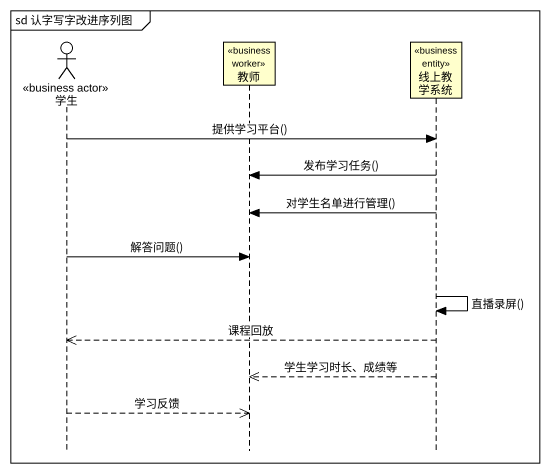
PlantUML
@startuml
mainframe sd 认字写字改进序列图
hide footbox
actor 学生 <<business actor>>
participant 教师 <<business worker>>
participant 线上教学系统 <<business entity>>

学生 -> 线上教学系统 : 提供学习平台()
线上教学系统 -> 教师 : 发布学习任务()
线上教学系统 -> 教师 : 对学生名单进行管理()
学生 -> 教师 : 解答问题()
线上教学系统 -> 线上教学系统 : 直播录屏()
线上教学系统 -->> 学生 : 课程回放
线上教学系统 -->> 教师 : 学生学习时长、成绩等
学生 -->> 教师 : 学习反馈
@enduml
